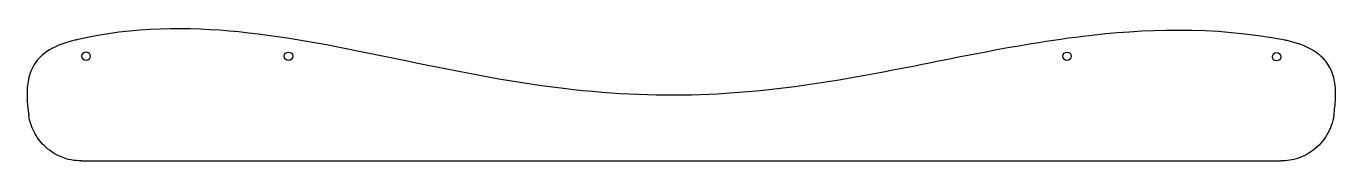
# Model space of a CAD drawing. Header units: millimetres. Extents: x 121 to 417, y 76 to 107.
import ezdxf

# ---------------------------------------------------------------- set-up
doc = ezdxf.new("R2010")
doc.units = ezdxf.units.MM
doc.layers.get('0').update_dxf_attribs({"linetype": 'CONTINUOUS'})

msp = doc.modelspace()

# ---------------------------------------------------------------- linework, layer by layer
msp.add_line((133.79, 76.11), (404.58, 76.11))
for centre in [(134.83, 99.84), (180.52, 99.82), (356.25, 99.82), (403.54, 99.7)]:
    msp.add_circle(centre, 0.95)
for centre, radius, start, end in [((129.65, 116.73), 13.54, 282.5097, 283.1797), ((402.89, 90.16), 13.53, 77.1266, 78.8313)]:
    msp.add_arc(centre, radius, start, end)
for points, knots in [([(405.51, 103.43), (389.21, 106.65), (373.24, 105.93), (341.96, 102.14), (324.92, 97.9), (285.04, 91.01), (266.13, 89.68), (216.09, 95.67), (192.61, 102.98), (158, 106.45), (145.52, 106.55), (132.73, 103.55)], [-29.702973, -29.702973, -29.702973, -29.702973, -25.24289, -25.24289, -19.258842, -19.258842, -12.060997, -12.060997, -3.938633, -3.938633, 0, 0, 0, 0]), ([(132.58, 103.52), (129.55, 102.85), (127.48, 101.91), (124.93, 100.14), (124.03, 99.28), (122.56, 97.11), (122.08, 95.88), (121.31, 92.18), (121.46, 89.46), (121.91, 86.38)], [-4.457295, -4.457295, -4.457295, -4.457295, -3.573609, -3.573609, -2.967606, -2.967606, -2.317784, -2.317784, -1.155689, -1.155689, -1.155689, -1.155689]), ([(416.46, 86.39), (416.65, 87.68), (416.78, 88.9), (416.92, 91.8), (416.82, 93.45), (416.14, 96.16), (415.66, 97.26), (414.15, 99.39), (413.13, 100.29), (410.15, 102.17), (408, 102.89), (405.9, 103.35)], [-2.198489, -2.198489, -2.198489, -2.198489, -1.887579, -1.887579, -1.420276, -1.420276, -1.053382, -1.053382, -0.642461, -0.642461, 0, 0, 0, 0]), ([(133.79, 76.11), (132.22, 76.11), (130.67, 76.41), (127.78, 77.6), (126.47, 78.47), (124.43, 80.48), (123.66, 81.53), (122.49, 83.85), (122.1, 85.09), (121.91, 86.38)], [0, 0, 0, 0, 0.468773, 0.468773, 0.937547, 0.937547, 1.326862, 1.326862, 1.716178, 1.716178, 1.716178, 1.716178]), ([(416.46, 86.39), (416.24, 84.84), (415.71, 83.36), (414.12, 80.66), (413.08, 79.49), (410.79, 77.76), (409.64, 77.15), (407.17, 76.32), (405.88, 76.11), (404.58, 76.11)], [0, 0, 0, 0, 0.468773, 0.468773, 0.937547, 0.937547, 1.327403, 1.327403, 1.717258, 1.717258, 1.717258, 1.717258])]:
    msp.add_open_spline(points, degree=3, knots=knots)

doc.saveas('drawing.dxf')
